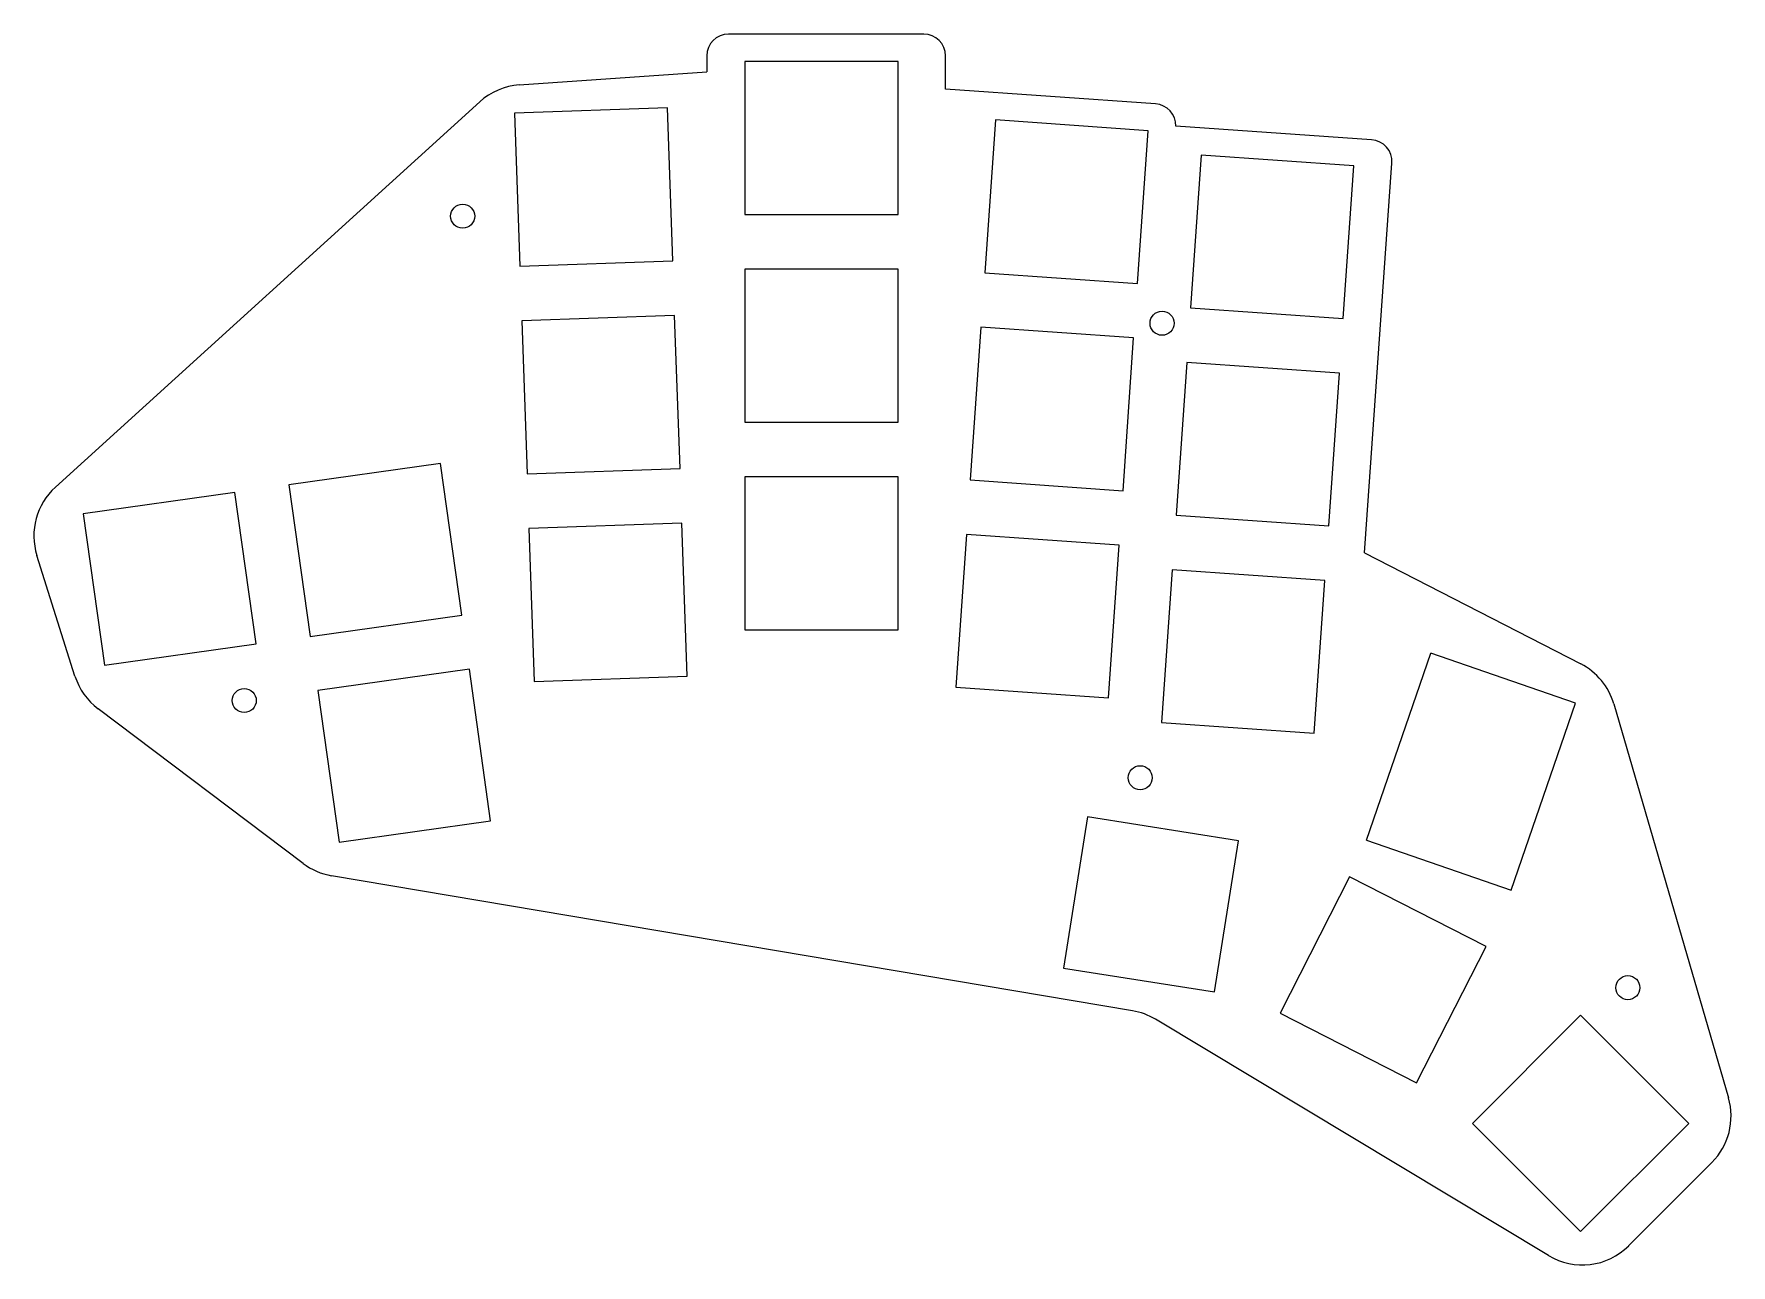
# Model space of a CAD drawing. Header units: millimetres. Extents: x -18 to 138, y -47 to 66.
import ezdxf

# ---------------------------------------------------------------- set-up
doc = ezdxf.new("R2010")
doc.units = ezdxf.units.MM

msp = doc.modelspace()

# ---------------------------------------------------------------- linework, layer by layer
for p, q in [((63.87, 65.81), (46.02, 65.81)), ((44.02, 63.81), (44.02, 62.35)), ((65.87, 60.77), (65.87, 63.81)), ((26.88, 61.16), (44.02, 62.35)), ((61.52, 63.31), (47.52, 63.31)), ((47.52, 63.31), (47.52, 49.31)), ((61.52, 49.31), (61.52, 63.31)), ((85.07, 59.43), (65.87, 60.77)), ((-15.55, 24.37), (23.26, 59.62)), ((40.43, 59.06), (26.43, 58.57)), ((40.91, 45.07), (40.43, 59.06)), ((26.43, 58.57), (26.92, 44.58)), ((70.43, 57.95), (69.45, 43.98)), ((84.4, 56.97), (70.43, 57.95)), ((83.42, 43), (84.4, 56.97)), ((104.84, 56.14), (86.93, 57.39)), ((89.25, 54.73), (88.28, 40.76)), ((103.22, 53.75), (89.25, 54.73)), ((102.24, 39.78), (103.22, 53.75)), ((104.2, 18.37), (106.69, 54.01)), ((47.52, 49.31), (61.52, 49.31)), ((26.92, 44.58), (40.91, 45.07)), ((61.52, 44.31), (47.52, 44.31)), ((47.52, 44.31), (47.52, 30.31)), ((61.52, 30.31), (61.52, 44.31)), ((69.45, 43.98), (83.42, 43)), ((88.28, 40.76), (102.24, 39.78)), ((41.09, 40.07), (27.1, 39.58)), ((27.1, 39.58), (27.59, 25.59)), ((41.58, 26.08), (41.09, 40.07)), ((69.11, 38.99), (68.13, 25.03)), ((83.07, 38.02), (69.11, 38.99)), ((82.1, 24.05), (83.07, 38.02)), ((87.93, 35.77), (86.95, 21.81)), ((101.89, 34.8), (87.93, 35.77)), ((100.92, 20.83), (101.89, 34.8)), ((47.52, 30.31), (61.52, 30.31)), ((19.67, 26.54), (5.81, 24.59)), ((21.62, 12.67), (19.67, 26.54)), ((27.59, 25.59), (41.58, 26.08)), ((61.52, 25.31), (47.52, 25.31)), ((47.52, 25.31), (47.52, 11.31)), ((61.52, 11.31), (61.52, 25.31)), ((68.13, 25.03), (82.1, 24.05)), ((0.85, 23.89), (-13.01, 21.94)), ((2.8, 10.03), (0.85, 23.89)), ((5.81, 24.59), (7.75, 10.72)), ((-13.01, 21.94), (-11.06, 8.08)), ((86.95, 21.81), (100.92, 20.83)), ((41.75, 21.08), (27.76, 20.59)), ((27.76, 20.59), (28.25, 6.6)), ((42.24, 7.09), (41.75, 21.08)), ((67.78, 20.04), (66.8, 6.07)), ((81.75, 19.06), (67.78, 20.04)), ((80.77, 5.1), (81.75, 19.06)), ((-13.77, 7.09), (-17.24, 18.13)), ((104.2, 18.37), (123.97, 8.21)), ((86.6, 16.82), (85.63, 2.85)), ((100.57, 15.84), (86.6, 16.82)), ((99.59, 1.88), (100.57, 15.84)), ((7.75, 10.72), (21.62, 12.67)), ((47.52, 11.31), (61.52, 11.31)), ((-11.06, 8.08), (2.8, 10.03)), ((104.37, -7.92), (110.26, 9.19)), ((123.5, 4.63), (110.26, 9.19)), ((22.31, 7.72), (8.45, 5.77)), ((24.26, -6.14), (22.31, 7.72)), ((28.25, 6.6), (42.24, 7.09)), ((8.45, 5.77), (10.4, -8.09)), ((66.8, 6.07), (80.77, 5.1)), ((7.1, -10.03), (-11.65, 4.1)), ((117.61, -12.48), (123.5, 4.63)), ((126.99, 4.55), (137.48, -31.48)), ((85.63, 2.85), (99.59, 1.88)), ((10.4, -8.09), (24.26, -6.14)), ((78.84, -5.77), (76.65, -19.6)), ((92.66, -7.97), (78.84, -5.77)), ((90.47, -21.79), (92.66, -7.97)), ((104.37, -7.92), (117.61, -12.48)), ((82.98, -23.51), (9.71, -11.16)), ((102.83, -11.27), (96.48, -23.74)), ((115.31, -17.63), (102.83, -11.27)), ((108.95, -30.1), (115.31, -17.63)), ((76.65, -19.6), (90.47, -21.79)), ((121.02, -45.9), (85.07, -24.28)), ((96.48, -23.74), (108.95, -30.1)), ((123.96, -23.91), (114.06, -33.81)), ((133.86, -33.81), (123.96, -23.91)), ((114.06, -33.81), (123.96, -43.71)), ((123.96, -43.71), (133.86, -33.81)), ((135.96, -37.4), (128.35, -45.01))]:
    msp.add_line(p, q)
for centre in [(21.7, 49.15), (85.67, 39.36), (1.72, 4.86), (83.67, -2.2), (128.28, -21.4)]:
    msp.add_circle(centre, 1.1)
for centre, radius, start, end in [((46.02, 63.81), 2, 90, 180), ((63.87, 63.81), 2, 0, 90), ((27.29, 55.17), 6, 93.9749, 132.2436), ((84.93, 57.43), 2, 358.866, 86), ((104.7, 54.15), 2, 356, 86), ((-11.52, 19.93), 6, 132.2436, 197.4623), ((121.23, 2.87), 6, 16.2358, 62.8014), ((-8.04, 8.89), 6, 197.4623, 233), ((10.71, -5.24), 6, 233, 260.4301), ((81.98, -29.43), 6, 58.9755, 80.4301), ((131.72, -33.15), 6, 315, 16.2358), ((124.11, -40.76), 6, 238.9755, 315)]:
    msp.add_arc(centre, radius, start, end)

doc.saveas('drawing.dxf')
